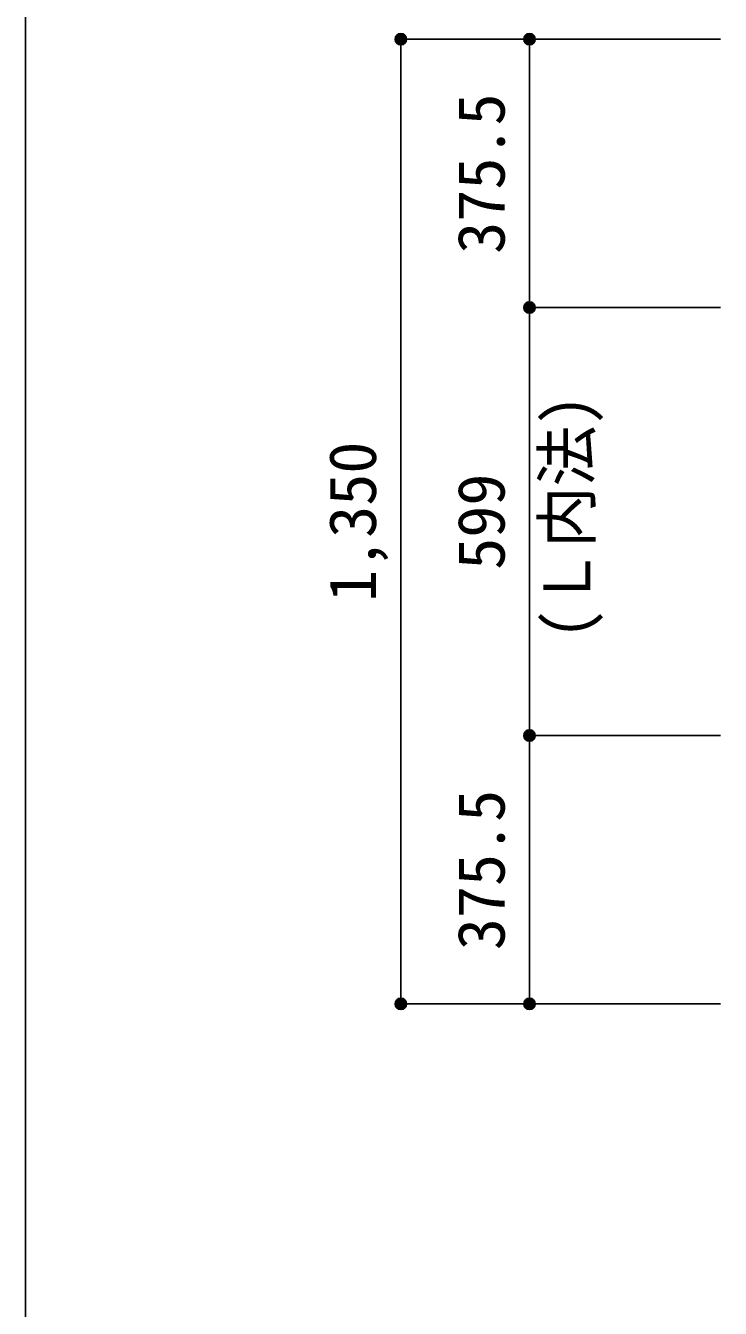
# Model space of a CAD drawing. Units: millimetres at full size, sheet at 1:30. Extents: x -5973 to 5954, y -4195 to 4201.
# Drawn here: x -5973 to -5001, y -2776 to -981 of the extents above; entities that cross this region are included whole.
import ezdxf
from ezdxf.enums import TextEntityAlignment as Align

# ---------------------------------------------------------------- set-up
doc = ezdxf.new("R2010")
doc.units = ezdxf.units.MM
doc.header["$LTSCALE"] = 30
doc.header["$PDMODE"] = 32
doc.header["$PDSIZE"] = 15
for name, color, linetype in [('0-7_文字', 4, 'Continuous'), ('0-D_寸法', 4, 'Continuous'), ('F-0_枠', 6, 'Continuous')]:
    doc.layers.add(name, color=color, linetype=linetype)
doc.styles.add('ＭＳ ゴシック', font='')
doc.styles.get('ＭＳ ゴシック').set_extended_font_data('MS Gothic')

msp = doc.modelspace()

# ---------------------------------------------------------------- linework, layer by layer
at = {"layer": '0-D_寸法'}
for p, q in [((-5447.84, -999.89), (-5267.84, -999.89)), ((-5447.84, -999.89), (-5267.84, -999.89)), ((-5447.84, -999.89), (-5447.84, -2349.89)), ((-5267.84, -1375.39), (-5267.84, -999.89)), ((-5267.84, -999.89), (-5000.8, -999.89)), ((-5267.84, -1974.39), (-5267.84, -1375.39)), ((-5267.84, -1375.39), (-5000.8, -1375.39)), ((-5267.84, -2349.89), (-5267.84, -1974.39)), ((-5267.84, -1974.39), (-5000.8, -1974.39)), ((-5447.84, -2349.89), (-5267.84, -2349.89)), ((-5267.84, -2349.89), (-5000.8, -2349.89)), ((-5267.84, -2349.89), (-5000.8, -2349.89))]:
    msp.add_line(p, q, dxfattribs=at)
for centre, radius in [((-5447.84, -999.89), 8), ((-5447.84, -999.89), 7.2), ((-5447.84, -999.89), 6.4), ((-5447.84, -999.89), 5.6), ((-5447.84, -999.89), 4.8), ((-5447.84, -999.89), 4), ((-5447.84, -999.89), 3.2), ((-5447.84, -999.89), 2.4), ((-5447.84, -999.89), 1.6), ((-5447.84, -999.89), 0.8), ((-5267.84, -999.89), 8), ((-5267.84, -999.89), 7.2), ((-5267.84, -999.89), 6.4), ((-5267.84, -999.89), 5.6), ((-5267.84, -999.89), 4.8), ((-5267.84, -999.89), 4), ((-5267.84, -999.89), 3.2), ((-5267.84, -999.89), 2.4), ((-5267.84, -999.89), 1.6), ((-5267.84, -999.89), 0.8), ((-5267.84, -1375.39), 8), ((-5267.84, -1375.39), 7.2), ((-5267.84, -1375.39), 6.4), ((-5267.84, -1375.39), 5.6), ((-5267.84, -1375.39), 4.8), ((-5267.84, -1375.39), 4), ((-5267.84, -1375.39), 3.2), ((-5267.84, -1375.39), 2.4), ((-5267.84, -1375.39), 1.6), ((-5267.84, -1375.39), 0.8), ((-5267.84, -1974.39), 8), ((-5267.84, -1974.39), 7.2), ((-5267.84, -1974.39), 6.4), ((-5267.84, -1974.39), 5.6), ((-5267.84, -1974.39), 4.8), ((-5267.84, -1974.39), 4), ((-5267.84, -1974.39), 3.2), ((-5267.84, -1974.39), 2.4), ((-5267.84, -1974.39), 1.6), ((-5267.84, -1974.39), 0.8), ((-5447.84, -2349.89), 8), ((-5447.84, -2349.89), 7.2), ((-5447.84, -2349.89), 6.4), ((-5447.84, -2349.89), 5.6), ((-5447.84, -2349.89), 4.8), ((-5447.84, -2349.89), 4), ((-5447.84, -2349.89), 3.2), ((-5447.84, -2349.89), 2.4), ((-5447.84, -2349.89), 1.6), ((-5447.84, -2349.89), 0.8), ((-5267.84, -2349.89), 8), ((-5267.84, -2349.89), 7.2), ((-5267.84, -2349.89), 6.4), ((-5267.84, -2349.89), 5.6), ((-5267.84, -2349.89), 4.8), ((-5267.84, -2349.89), 4), ((-5267.84, -2349.89), 3.2), ((-5267.84, -2349.89), 2.4), ((-5267.84, -2349.89), 1.6), ((-5267.84, -2349.89), 0.8)]:
    msp.add_circle(centre, radius, dxfattribs=at)
at = {"layer": '0-D_寸法', "color": 7}
for p in [(-5447.84, -999.89), (-5267.84, -999.89), (-5267.84, -999.89), (-5267.84, -1375.39), (-5267.84, -1375.39), (-5267.84, -1974.39), (-5267.84, -1974.39), (-5447.84, -2349.89), (-5267.84, -2349.89), (-5267.84, -2349.89), (-5267.84, -2349.89)]:
    msp.add_point(p, dxfattribs=at)
at = {"layer": 'F-0_枠'}
msp.add_line((-5972.88, 4201.15), (-5972.88, -4195.24), dxfattribs=at)

# ---------------------------------------------------------------- texts
at = {"layer": '0-7_文字', "style": 'ＭＳ ゴシック', "width": 0.95}
msp.add_text('(Ｌ内法)', height=65.98, rotation=90, dxfattribs=at).set_placement((-5162.78, -1839.49), align=Align.BOTTOM_LEFT)
at = {"layer": '0-D_寸法', "style": 'ＭＳ ゴシック'}
for s, p in [('375.5', (-5282.84, -1300.14)), ('1,350', (-5462.84, -1787.39)), ('599', (-5282.84, -1742.39)), ('375.5', (-5282.84, -2274.64))]:
    msp.add_text(s, height=65.98, rotation=90, dxfattribs=at).set_placement(p, align=Align.BOTTOM_LEFT)

doc.saveas('drawing.dxf')
